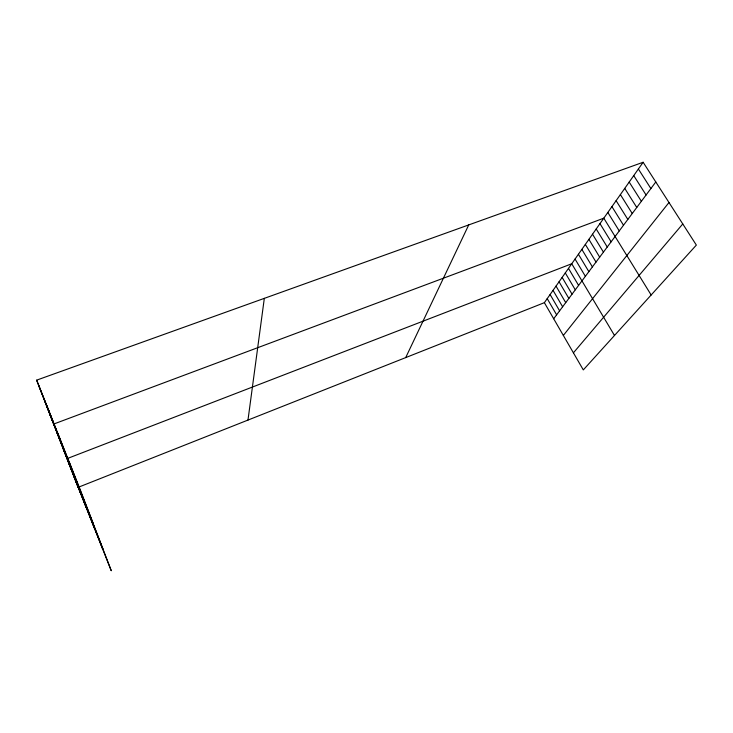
<?xml version="1.0" encoding="UTF-8"?>
<svg xmlns="http://www.w3.org/2000/svg" width="733" height="733" viewBox="0 0 733 733"><rect width="100%" height="100%" fill="white"/><g stroke="black" fill="none" stroke-linecap="round" stroke-linejoin="round"><path stroke-width="1.1" d="M247.983 420.064L264.32 298.349M405.706 357.594L468.726 224.912M544.372 302.674L643.125 162.259L696.35 245.088L583.303 369.908L544.372 302.674L78.129 487.344L36.65 380.152L643.125 162.259M553.69 318.754L655.797 181.976M563.347 335.439L668.982 202.5M573.417 352.83L682.771 223.959M67.024 458.647L571.74 263.752L614.492 335.476M53.646 424.068L603.8 218.177L651.151 294.987M638.379 169.002L650.886 188.555M633.733 175.599L646.075 194.987M629.189 182.059L641.375 201.291M624.745 188.39L636.766 207.466M620.384 194.593L632.249 213.514M616.105 200.668L627.833 219.433M611.927 206.624L623.499 225.233M607.822 212.451L619.257 230.922M599.96 223.62L611.13 241.808M596.204 228.971L607.245 247.012M592.521 234.212L603.424 252.125M588.892 239.361L599.686 257.136M585.337 244.419L596.011 262.066M581.846 249.385L592.401 266.894M578.419 254.259L588.856 271.641M575.048 259.051L585.374 276.304M568.487 268.379L578.594 285.394M565.29 272.923L575.286 289.819M562.147 277.395L572.042 294.162M559.059 281.784L568.854 298.432M556.026 286.099L565.72 302.637M553.039 290.35L562.632 306.77M550.107 294.519L559.6 310.829M547.212 298.633L556.622 314.824M36.65 380.152L80.236 489.717L111.269 570.741L73.437 475.213M38.73 385.54L52.721 420.989M44.676 400.887L54.544 425.708M46.555 405.752L58.054 434.779M50.183 415.135L93.018 523.096M56.844 432.351L70.304 466.5M62.846 447.863L103.014 549.2M68.361 462.092L80.465 492.823M46.976 406.109L86.036 507.236M69.058 461.625L102.831 549.503M57.751 433.203L94.255 527.916"/></g></svg>
